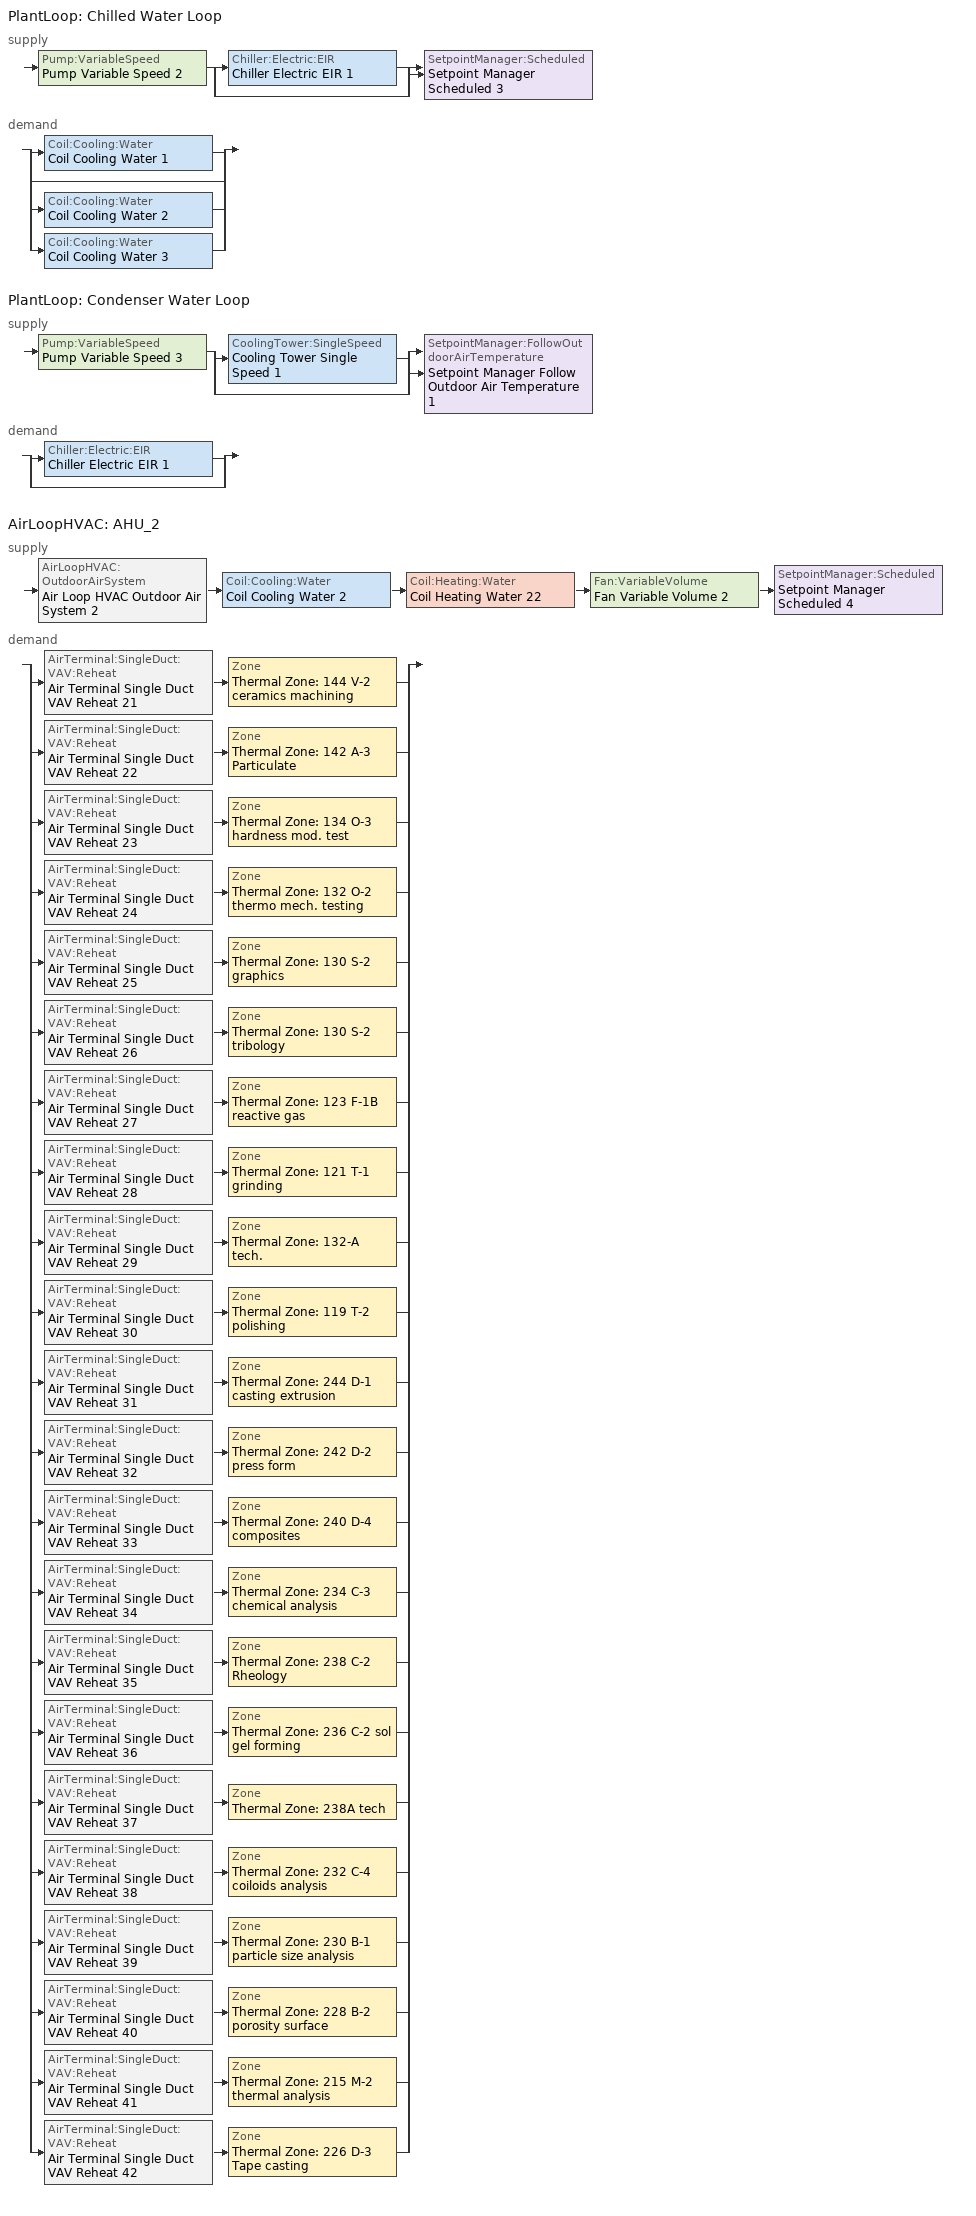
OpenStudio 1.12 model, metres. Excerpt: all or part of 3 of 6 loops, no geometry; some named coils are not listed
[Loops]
PlantLoop 'Chilled Water Loop'
 supply: Pump:VariableSpeed 'Pump Variable Speed 2' > split
  | Chiller:Electric:EIR 'Chiller Electric EIR 1'
  | bypass
  join > SetpointManager:Scheduled 'Setpoint Manager Scheduled 3'
 demand: split
  | Coil:Cooling:Water 'Coil Cooling Water 1'
  | bypass
  | Coil:Cooling:Water 'Coil Cooling Water 2'
  | Coil:Cooling:Water 'Coil Cooling Water 3'
PlantLoop 'Condenser Water Loop'
 supply: Pump:VariableSpeed 'Pump Variable Speed 3' > split
  | CoolingTower:SingleSpeed 'Cooling Tower Single Speed 1'
  | bypass
  join > SetpointManager:FollowOutdoorAirTemperature 'Setpoint Manager Follow Outdoor Air Temperature 1'
 demand: split
  | Chiller:Electric:EIR 'Chiller Electric EIR 1'
  | bypass
AirLoopHVAC 'AHU_2'
 supply: AirLoopHVAC:OutdoorAirSystem 'Air Loop HVAC Outdoor Air System 2' > Coil:Cooling:Water 'Coil Cooling Water 2' > Coil:Heating:Water 'Coil Heating Water 22' > Fan:VariableVolume 'Fan Variable Volume 2' > SetpointManager:Scheduled 'Setpoint Manager Scheduled 4'
 demand: split
  | AirTerminal:SingleDuct:VAV:Reheat 'Air Terminal Single Duct VAV Reheat 21' > Zone 'Thermal Zone: 144 V-2 ceramics machining'
  | AirTerminal:SingleDuct:VAV:Reheat 'Air Terminal Single Duct VAV Reheat 22' > Zone 'Thermal Zone: 142 A-3 Particulate'
  | AirTerminal:SingleDuct:VAV:Reheat 'Air Terminal Single Duct VAV Reheat 23' > Zone 'Thermal Zone: 134 O-3 hardness mod. test'
  | AirTerminal:SingleDuct:VAV:Reheat 'Air Terminal Single Duct VAV Reheat 24' > Zone 'Thermal Zone: 132 O-2 thermo mech. testing'
  | AirTerminal:SingleDuct:VAV:Reheat 'Air Terminal Single Duct VAV Reheat 25' > Zone 'Thermal Zone: 130 S-2 graphics'
  | AirTerminal:SingleDuct:VAV:Reheat 'Air Terminal Single Duct VAV Reheat 26' > Zone 'Thermal Zone: 130 S-2 tribology'
  | AirTerminal:SingleDuct:VAV:Reheat 'Air Terminal Single Duct VAV Reheat 27' > Zone 'Thermal Zone: 123 F-1B reactive gas'
  | AirTerminal:SingleDuct:VAV:Reheat 'Air Terminal Single Duct VAV Reheat 28' > Zone 'Thermal Zone: 121 T-1 grinding'
  | AirTerminal:SingleDuct:VAV:Reheat 'Air Terminal Single Duct VAV Reheat 29' > Zone 'Thermal Zone: 132-A tech.'
  | AirTerminal:SingleDuct:VAV:Reheat 'Air Terminal Single Duct VAV Reheat 30' > Zone 'Thermal Zone: 119 T-2 polishing'
  | AirTerminal:SingleDuct:VAV:Reheat 'Air Terminal Single Duct VAV Reheat 31' > Zone 'Thermal Zone: 244 D-1 casting extrusion'
  | AirTerminal:SingleDuct:VAV:Reheat 'Air Terminal Single Duct VAV Reheat 32' > Zone 'Thermal Zone: 242 D-2 press form'
  | AirTerminal:SingleDuct:VAV:Reheat 'Air Terminal Single Duct VAV Reheat 33' > Zone 'Thermal Zone: 240 D-4 composites'
  | AirTerminal:SingleDuct:VAV:Reheat 'Air Terminal Single Duct VAV Reheat 34' > Zone 'Thermal Zone: 234 C-3 chemical analysis'
  | AirTerminal:SingleDuct:VAV:Reheat 'Air Terminal Single Duct VAV Reheat 35' > Zone 'Thermal Zone: 238 C-2 Rheology'
  | AirTerminal:SingleDuct:VAV:Reheat 'Air Terminal Single Duct VAV Reheat 36' > Zone 'Thermal Zone: 236 C-2 sol gel forming'
  | AirTerminal:SingleDuct:VAV:Reheat 'Air Terminal Single Duct VAV Reheat 37' > Zone 'Thermal Zone: 238A tech'
  | AirTerminal:SingleDuct:VAV:Reheat 'Air Terminal Single Duct VAV Reheat 38' > Zone 'Thermal Zone: 232 C-4 coiloids analysis'
  | AirTerminal:SingleDuct:VAV:Reheat 'Air Terminal Single Duct VAV Reheat 39' > Zone 'Thermal Zone: 230 B-1 particle size analysis'
  | AirTerminal:SingleDuct:VAV:Reheat 'Air Terminal Single Duct VAV Reheat 40' > Zone 'Thermal Zone: 228 B-2 porosity surface'
  | AirTerminal:SingleDuct:VAV:Reheat 'Air Terminal Single Duct VAV Reheat 41' > Zone 'Thermal Zone: 215 M-2 thermal analysis'
  | AirTerminal:SingleDuct:VAV:Reheat 'Air Terminal Single Duct VAV Reheat 42' > Zone 'Thermal Zone: 226 D-3 Tape casting'
[Sizing:Zone] Zone Cooling Design Supply Air Temperature Input Method=SupplyAirTemperature; Zone Cooling Design Supply Air Temperature {C}=14; Zone Cooling Design Supply Air Temperature Difference {deltaC}=11.11; Zone Heating Design Supply Air Temperature Input Method=SupplyAirTemperature; Zone Heating Design Supply Air Temperature {C}=40; Zone Heating Design Supply Air Temperature Difference {deltaC}=11.11; Zone Cooling Design Supply Air Humidity Ratio {kg-H2O/kg-air}=0.0085; Zone Heating Design Supply Air Humidity Ratio {kg-H2O/kg-air}=0.008; Cooling Design Air Flow Method=DesignDay; Heating Design Air Flow Method=DesignDay; Account for Dedicated Outdoor Air System=No; Dedicated Outdoor Air System Control Strategy=NeutralSupplyAir; Dedicated Outdoor Air Low Setpoint Temperature for Design {C}=autosize; Dedicated Outdoor Air High Setpoint Temperature for Design {C}=autosize
Thermal Zone: 130 S-2 tribology; Thermal Zone: 130 S-2 graphics; Thermal Zone: 132 O-2 thermo mech. testing; Thermal Zone: 230 B-1 particle size analysis; Thermal Zone: 238 C-2 Rheology; Thermal Zone: 142 A-3 Particulate; Thermal Zone: 234 C-3 chemical analysis; Thermal Zone: 240 D-4 composites; Thermal Zone: 244 D-1 casting extrusion; Thermal Zone: 228 B-2 porosity surface; Thermal Zone: 132-A tech.; Thermal Zone: 242 D-2 press form; Thermal Zone: 226 D-3 Tape casting; Thermal Zone: 236 C-2 sol gel forming; Thermal Zone: 232 C-4 coiloids analysis; Thermal Zone: 134 O-3 hardness mod. test; Thermal Zone: 238A tech; Thermal Zone: 215 M-2 thermal analysis; Thermal Zone: 121 T-1 grinding; Thermal Zone: 144 V-2 ceramics machining; Thermal Zone: 119 T-2 polishing; Thermal Zone: 123 F-1B reactive gas
[Zone equipment]
Thermal Zone: 130 S-2 tribology: Air Terminal Single Duct VAV Reheat 26
Thermal Zone: 130 S-2 graphics: Air Terminal Single Duct VAV Reheat 25
Thermal Zone: 132 O-2 thermo mech. testing: Air Terminal Single Duct VAV Reheat 24, Zone Exhaust Fan 2
Thermal Zone: 230 B-1 particle size analysis: Air Terminal Single Duct VAV Reheat 39
Thermal Zone: 238 C-2 Rheology: Air Terminal Single Duct VAV Reheat 35, Zone Exhaust Fan 10
Thermal Zone: 142 A-3 Particulate: Air Terminal Single Duct VAV Reheat 22
Thermal Zone: 234 C-3 chemical analysis: Air Terminal Single Duct VAV Reheat 34, Zone Exhaust Fan 9
Thermal Zone: 240 D-4 composites: Air Terminal Single Duct VAV Reheat 33
Thermal Zone: 244 D-1 casting extrusion: Air Terminal Single Duct VAV Reheat 31
Thermal Zone: 228 B-2 porosity surface: Air Terminal Single Duct VAV Reheat 40, Zone Exhaust Fan 7
Thermal Zone: 132-A tech.: Air Terminal Single Duct VAV Reheat 29
Thermal Zone: 242 D-2 press form: Air Terminal Single Duct VAV Reheat 32
Thermal Zone: 226 D-3 Tape casting: Air Terminal Single Duct VAV Reheat 42, Zone Exhaust Fan 6
Thermal Zone: 236 C-2 sol gel forming: Air Terminal Single Duct VAV Reheat 36
Thermal Zone: 232 C-4 coiloids analysis: Air Terminal Single Duct VAV Reheat 38, Zone Exhaust Fan 8
Thermal Zone: 134 O-3 hardness mod. test: Air Terminal Single Duct VAV Reheat 23
Thermal Zone: 238A tech: Air Terminal Single Duct VAV Reheat 37
Thermal Zone: 215 M-2 thermal analysis: Air Terminal Single Duct VAV Reheat 41
Thermal Zone: 121 T-1 grinding: Air Terminal Single Duct VAV Reheat 28
Thermal Zone: 144 V-2 ceramics machining: Air Terminal Single Duct VAV Reheat 21
Thermal Zone: 119 T-2 polishing: Air Terminal Single Duct VAV Reheat 30
Thermal Zone: 123 F-1B reactive gas: Air Terminal Single Duct VAV Reheat 27
[AirLoopHVAC]
AHU_2: Availability Schedule=Always On Discrete; Design Supply Air Flow Rate {m3/s}=AutoSize
[Sizing:System]
AHU_2: Type of Load to Size On=Sensible; Design Outdoor Air Flow Rate {m3/s}=Autosize; Minimum System Air Flow Ratio=0.3; Preheat Design Temperature {C}=7; Preheat Design Humidity Ratio {kg-H2O/kg-Air}=0.008; Precool Design Temperature {C}=12.8; Precool Design Humidity Ratio {kg-H2O/kg-Air}=0.008; Central Cooling Design Supply Air Temperature {C}=12.8; Central Heating Design Supply Air Temperature {C}=12.8; Sizing Option=NonCoincident; 100% Outdoor Air in Cooling=Yes; 100% Outdoor Air in Heating=Yes; Central Cooling Design Supply Air Humidity Ratio {kg-H2O/kg-Air}=0.0085; Central Heating Design Supply Air Humidity Ratio {kg-H2O/kg-Air}=0.008; Cooling Design Air Flow Method=DesignDay; Cooling Design Air Flow Rate {m3/s}=0; Heating Design Air Flow Method=DesignDay; Heating Design Air Flow Rate {m3/s}=0; System Outdoor Air Method=ZoneSum; Zone Maximum Outdoor Air Fraction=1; Cooling Supply Air Flow Rate Per Floor Area {m3/s-m2}=0.00996765; Cooling Fraction of Autosized Cooling Supply Air Flow Rate=1; Cooling Supply Air Flow Rate Per Unit Cooling Capacity {m3/s-W}=3.94755e-05; Heating Supply Air Flow Rate Per Floor Area {m3/s-m2}=0.00996765; Heating Fraction of Autosized Heating Supply Air Flow Rate=1; Heating Fraction of Autosized Cooling Supply Air Flow Rate=1; Heating Supply Air Flow Rate Per Unit Heating Capacity {m3/s-W}=3.15882e-05; Cooling Design Capacity Method=CoolingDesignCapacity; Cooling Design Capacity {W}=autosize; Cooling Design Capacity Per Floor Area {W/m2}=234.7; Fraction of Autosized Cooling Design Capacity=1; Heating Design Capacity Method=HeatingDesignCapacity; Heating Design Capacity {W}=autosize; Heating Design Capacity Per Floor Area {W/m2}=157; Fraction of Autosized Heating Design Capacity=1; Central Cooling Capacity Control Method=OnOff
[Fan:VariableVolume]
Fan Variable Volume 2: Availability Schedule=Always On Discrete; Fan Efficiency=0.6045; Pressure Rise {Pa}=500; Maximum Flow Rate {m3/s}=Autosize; Fan Power Minimum Flow Rate Input Method=FixedFlowRate; Fan Power Minimum Flow Fraction=0; Fan Power Minimum Air Flow Rate {m3/s}=0; Motor Efficiency=0.93; Motor In Airstream Fraction=1; Fan Power Coefficient 1=0.0407599; Fan Power Coefficient 2=0.088045; Fan Power Coefficient 3=-0.0729261; Fan Power Coefficient 4=0.94374; Fan Power Coefficient 5=0
[Coil:Cooling:Water] Availability Schedule=Always On Discrete
Coil Cooling Water 2; Coil Cooling Water 3
[SetpointManager:Scheduled] Control Variable=Temperature
Name | Schedule
Setpoint Manager Scheduled 3 | Chilled_Water_Temperature
Setpoint Manager Scheduled 4 | Deck_Temperature 1
[Controller:OutdoorAir]
Controller Outdoor Air 2: Minimum Outdoor Air Flow Rate {m3/s}=Autosize; Maximum Outdoor Air Flow Rate {m3/s}=Autosize; Economizer Control Type=NoEconomizer; Economizer Control Action Type=ModulateFlow; Economizer Maximum Limit Dry-Bulb Temperature {C}=28; Economizer Maximum Limit Enthalpy {J/kg}=64000; Economizer Minimum Limit Dry-Bulb Temperature {C}=-100; Lockout Type=NoLockout; Minimum Limit Type=FixedMinimum; Controller Mechanical Ventilation=Controller Mechanical Ventilation 2; High Humidity Control=No; Heat Recovery Bypass Control Type=BypassWhenWithinEconomizerLimits
[Controller:MechanicalVentilation]
Controller Mechanical Ventilation 2: Availability Schedule=Always On Discrete; System Outdoor Air Method=ZoneSum
[AirLoopHVAC:OutdoorAirSystem]
Air Loop HVAC Outdoor Air System 2: Controller=Controller Outdoor Air 2
[PlantLoop] Plant Loop Volume {m3}=Autocalculate; Load Distribution Scheme=Optimal
Chilled Water Loop; Condenser Water Loop
[Sizing:Plant] Sizing Option=NonCoincident; Zone Timesteps in Averaging Window=1; Coincident Sizing Factor Mode=None
Name | Loop Type | Design Loop Exit Temperature {C} | Loop Design Temperature Difference {deltaC}
Chilled Water Loop | Cooling | 7.22 | 6.67
Condenser Water Loop | Condenser | 29.4 | 5.6
[Pump:VariableSpeed] Pump Control Type=Intermittent
Pump Variable Speed 2; Pump Variable Speed 3
[Controller:WaterCoil] Action=Reverse; Minimum Actuated Flow {m3/s}=0
Name | Water Coil
Controller Water Coil 3 | Coil Cooling Water 2
Controller Water Coil 6 | Coil Cooling Water 3
[Chiller:Electric:EIR]
Chiller Electric EIR 1: Reference Capacity {W}=Autosize; Reference COP {W/W}=5.5; Cooling Capacity Function of Temperature Curve=Curve Biquadratic 1; Electric Input to Cooling Output Ratio Function of Temperature Curve=Curve Biquadratic 2; Electric Input to Cooling Output Ratio Function of Part Load Ratio Curve=Curve Quadratic 1; Design Heat Recovery Water Flow Rate {m3/s}=0; Sizing Factor=1; Basin Heater Capacity {W/K}=0; Basin Heater Setpoint Temperature {C}=10
[AirTerminal:SingleDuct:VAV:Reheat] Availability Schedule=Always On Discrete; Maximum Air Flow Rate {m3/s}=AutoSize; Zone Minimum Air Flow Input Method=Constant; Constant Minimum Air Flow Fraction=0.3; Fixed Minimum Air Flow Rate {m3/s}=0; Maximum Hot Water or Steam Flow Rate {m3/s}=AutoSize; Minimum Hot Water or Steam Flow Rate {m3/s}=0; Convergence Tolerance=0.001; Damper Heating Action=Normal; Maximum Flow per Zone Floor Area During Reheat {m3/s-m2}=AutoSize; Maximum Flow Fraction During Reheat=AutoSize; Maximum Reheat Air Temperature {C}=35; Control For Outdoor Air=No
Name | Reheat Coil
Air Terminal Single Duct VAV Reheat 21 | Coil Heating Water 23
Air Terminal Single Duct VAV Reheat 22 | Coil Heating Water 24
Air Terminal Single Duct VAV Reheat 23 | Coil Heating Water 25
Air Terminal Single Duct VAV Reheat 24 | Coil Heating Water 26
Air Terminal Single Duct VAV Reheat 25 | Coil Heating Water 27
Air Terminal Single Duct VAV Reheat 26 | Coil Heating Water 28
Air Terminal Single Duct VAV Reheat 27 | Coil Heating Water 29
Air Terminal Single Duct VAV Reheat 28 | Coil Heating Water 30
Air Terminal Single Duct VAV Reheat 29 | Coil Heating Water 31
Air Terminal Single Duct VAV Reheat 30 | Coil Heating Water 32
Air Terminal Single Duct VAV Reheat 31 | Coil Heating Water 33
Air Terminal Single Duct VAV Reheat 32 | Coil Heating Water 34
Air Terminal Single Duct VAV Reheat 33 | Coil Heating Water 35
Air Terminal Single Duct VAV Reheat 34 | Coil Heating Water 36
Air Terminal Single Duct VAV Reheat 35 | Coil Heating Water 37
Air Terminal Single Duct VAV Reheat 36 | Coil Heating Water 38
Air Terminal Single Duct VAV Reheat 37 | Coil Heating Water 39
Air Terminal Single Duct VAV Reheat 38 | Coil Heating Water 40
Air Terminal Single Duct VAV Reheat 39 | Coil Heating Water 41
Air Terminal Single Duct VAV Reheat 40 | Coil Heating Water 42
Air Terminal Single Duct VAV Reheat 41 | Coil Heating Water 43
Air Terminal Single Duct VAV Reheat 42 | Coil Heating Water 44
[CoolingTower:SingleSpeed]
Cooling Tower Single Speed 1: Design Water Flow Rate {m3/s}=autosize; Design Air Flow Rate {m3/s}=autosize; Fan Power at Design Air Flow Rate {W}=autosize; U-Factor Times Area Value at Design Air Flow Rate {W/K}=autosize; Air Flow Rate in Free Convection Regime {m3/s}=autosize; U-Factor Times Area Value at Free Convection Air Flow Rate {W/K}=autosize; Performance Input Method=UFactorTimesAreaAndDesignWaterFlowRate; Free Convection Capacity {W}=0; Basin Heater Capacity {W/K}=0; Evaporation Loss Mode=LossFactor; Evaporation Loss Factor {percent/K}=0.2; Drift Loss Percent {percent}=0.008; Blowdown Calculation Mode=ConcentrationRatio; Blowdown Concentration Ratio=3; Capacity Control=FanCycling; Number of Cells=1; Cell Control=MinimalCell; Cell Minimum  Water Flow Rate Fraction=0.33; Cell Maximum Water Flow Rate Fraction=2.5; Sizing Factor=1
[SetpointManager:FollowOutdoorAirTemperature]
Setpoint Manager Follow Outdoor Air Temperature 1: Control Variable=Temperature; Reference Temperature Type=OutdoorAirWetBulb; Offset Temperature Difference {deltaC}=1.5; Maximum Setpoint Temperature {C}=80; Minimum Setpoint Temperature {C}=6
[Fan:ZoneExhaust] Fan Efficiency=0.6; Pressure Rise {Pa}=0; System Availability Manager Coupling Mode=Decoupled
Zone Exhaust Fan 2; Zone Exhaust Fan 6; Zone Exhaust Fan 7; Zone Exhaust Fan 8; Zone Exhaust Fan 9; Zone Exhaust Fan 10
[Schedule:Ruleset]
Name | Default Day Schedule | Summer Design Day Schedule | Winter Design Day Schedule
Chilled_Water_Temperature | Chilled_Water_Temperature_Default | Chilled_Water_Temperature_Summer_Design_Day | Chilled_Water_Temperature_Winter_Design_Day
Deck_Temperature 1 | Deck_Temperature_Default 1 | Deck_Temperature_Summer_Design_Day 1 | Deck_Temperature_Winter_Design_Day 1
[Schedule:Day]
Chilled_Water_Temperature_Default; Chilled_Water_Temperature_Summer_Design_Day; Chilled_Water_Temperature_Winter_Design_Day: 24, 0, 6.7
Deck_Temperature_Default 1; Deck_Temperature_Summer_Design_Day 1; Deck_Temperature_Winter_Design_Day 1: 24, 0, 12.8
[Schedule:Constant]
Always On Discrete: Value=1
[Curve:Biquadratic] Minimum Value of x=5; Maximum Value of x=10; Minimum Value of y=24; Maximum Value of y=35
Name | Coefficient1 Constant | Coefficient2 x | Coefficient3 x**2 | Coefficient4 y | Coefficient5 y**2 | Coefficient6 x*y
Curve Biquadratic 1 | 0.258 | 0.0389 | -0.000217 | 0.0469 | -0.000943 | -0.000343
Curve Biquadratic 2 | 0.934 | -0.0582 | 0.0045 | 0.00243 | 0.000486 | -0.00122
[Curve:Quadratic]
Curve Quadratic 1: Coefficient1 Constant=0.222903; Coefficient2 x=0.313387; Coefficient3 x**2=0.46371; Minimum Value of x=0; Maximum Value of x=1
